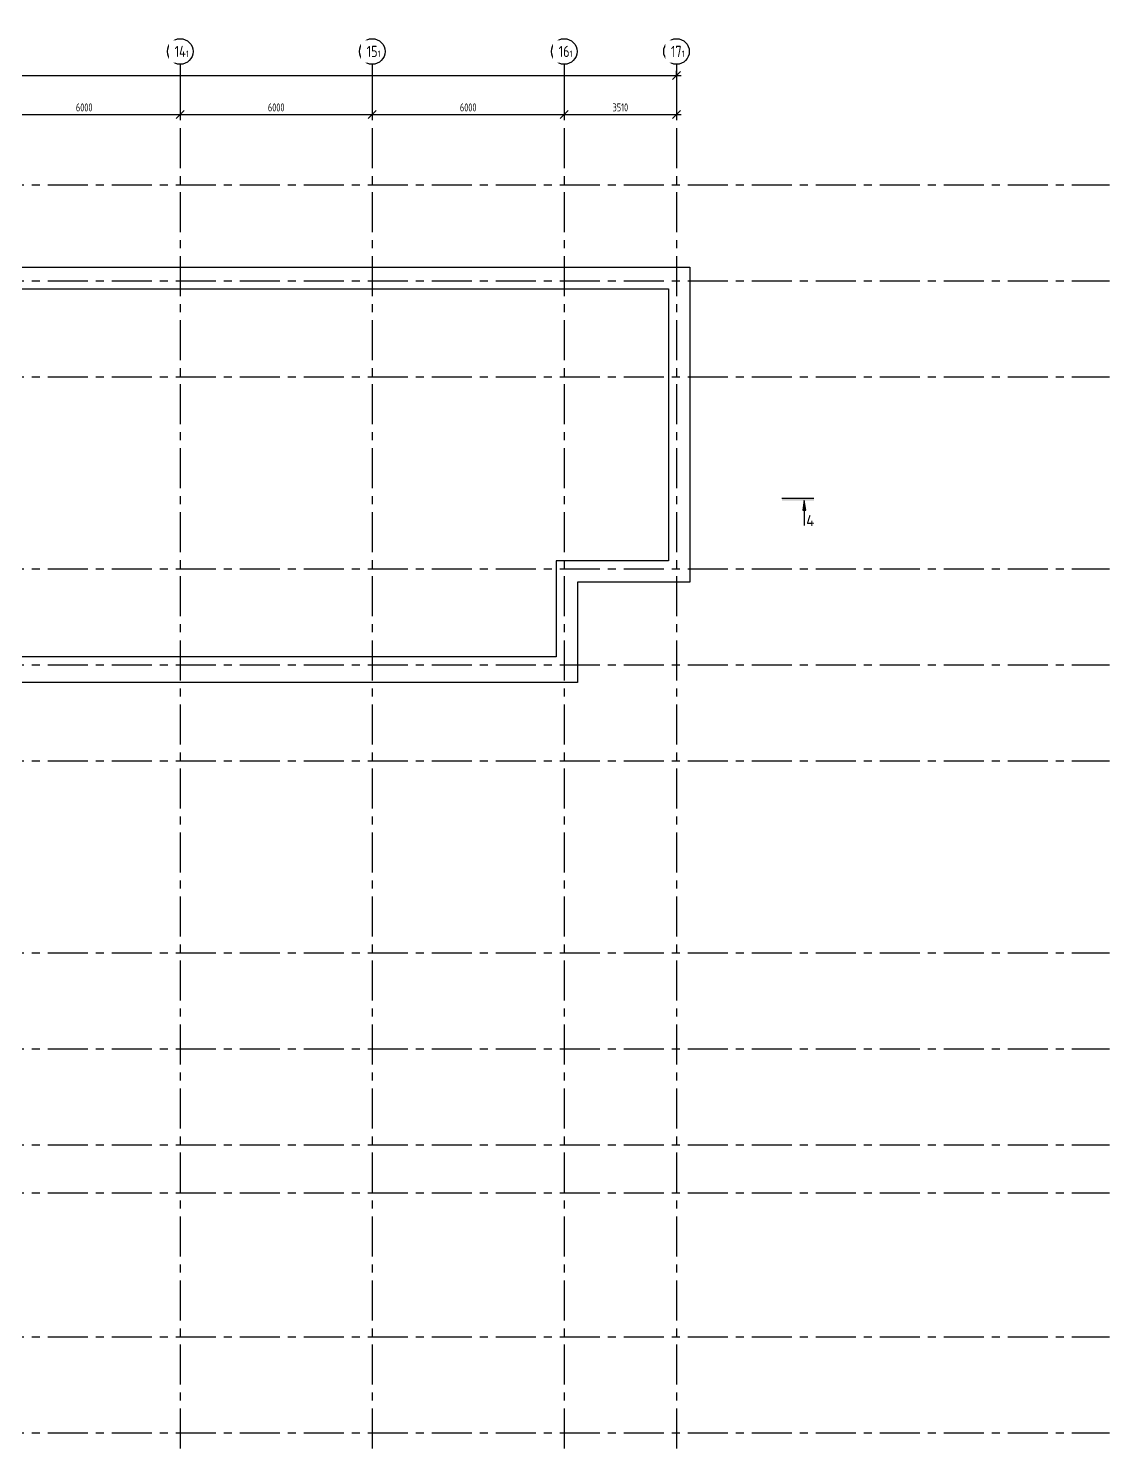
# Model space of a CAD drawing. Header units: millimetres. Extents: x -9318 to 9016603, y 0 to 838141.
# Drawn here: x 100657 to 134447, y 547575 to 591893 of the extents above; entities that cross this region are included whole.
import ezdxf
from ezdxf import colors
from ezdxf.entities.mleader import LeaderData, LeaderLine
from ezdxf.math import Vec2, Vec3

# ---------------------------------------------------------------- set-up
doc = ezdxf.new("R2010")
doc.units = ezdxf.units.MM
doc.linetypes.add('CENTER', pattern=[2, 1.25, -0.25, 0.25, -0.25])
doc.layers.get('Defpoints').update_dxf_attribs({"color": 8})
doc.layers.add('АР_Разрезы', color=175, linetype='Continuous', lineweight=9)
doc.styles.add('ISOCPEUR', font='isocpeur.ttf', dxfattribs={"width": 0.7})
doc.styles.add('METRO-STYLE', font='isocpeur.ttf', dxfattribs={"width": 0.9, "oblique": 15})
doc.styles.add('ГОСТ 2.304', font='isocpeur.ttf', dxfattribs={"width": 0.7})
doc.dimstyles.new('СПДС', dxfattribs={"dimscale": 100, "dimtxt": 2.5, "dimasz": 2.5, "dimexe": 1.5, "dimexo": 0, "dimgap": 1, "dimtad": 1, "dimdec": 0, "dimrnd": 1, "dimtxsty": 'ГОСТ 2.304', "dimblk": 'OBLIQUE', "dimcen": 2.5, "dimdle": 1.5, "dimadec": 0, "dimazin": 2, "dimtfac": 0.75, "dimtdec": 0, "dimtmove": 1, "dimatfit": 3, "dimfxl": 1, "dimtolj": 1, "dimarcsym": 1})

# ---------------------------------------------------------------- blocks, each defined once
blk = doc.blocks.new('_Oblique')
at = {"color": 8, "linetype": 'ByBlock', "lineweight": -2}
blk.add_line((-0.5, -0.5), (0.5, 0.5), dxfattribs=at)
blk = doc.blocks.new('*D1248')
at = {"color": 8, "lineweight": -2, "ltscale": 100, "transparency": 16777216}
for p, q in [((99402, 589734), (99402, 589048)), ((105402, 589771), (105402, 589048)), ((99252, 589198), (105552, 589198))]:
    blk.add_line(p, q, dxfattribs=at)
at = {"layer": 'Defpoints', "color": 0, "ltscale": 100, "transparency": 16777216}
for p in [(99402, 589734), (105402, 589771), (105402, 589198)]:
    blk.add_point(p, dxfattribs=at)
at = {"color": 8, "lineweight": -2, "ltscale": 100, "transparency": 16777216, "xscale": 250, "yscale": 250, "zscale": 250, "rotation": 180}
blk.add_blockref('_Oblique', (99402, 589198), dxfattribs=at)
at = {"color": 8, "lineweight": -2, "ltscale": 100, "transparency": 16777216, "xscale": 250, "yscale": 250, "zscale": 250}
blk.add_blockref('_Oblique', (105402, 589198), dxfattribs=at)
at = {"color": 8, "ltscale": 100, "transparency": 16777216, "insert": (102402, 589423), "char_height": 250, "attachment_point": 5, "style": 'ГОСТ 2.304'}
blk.add_mtext('\\A1;6000', dxfattribs=at)
blk = doc.blocks.new('*D1249')
at = {"color": 8, "lineweight": -2, "ltscale": 100, "transparency": 16777216}
for p, q in [((105402, 589771), (105402, 589048)), ((111402, 589700), (111402, 589048)), ((105252, 589198), (111552, 589198))]:
    blk.add_line(p, q, dxfattribs=at)
at = {"layer": 'Defpoints', "color": 0, "ltscale": 100, "transparency": 16777216}
for p in [(105402, 589771), (111402, 589700), (111402, 589198)]:
    blk.add_point(p, dxfattribs=at)
at = {"color": 8, "lineweight": -2, "ltscale": 100, "transparency": 16777216, "xscale": 250, "yscale": 250, "zscale": 250, "rotation": 180}
blk.add_blockref('_Oblique', (105402, 589198), dxfattribs=at)
at = {"color": 8, "lineweight": -2, "ltscale": 100, "transparency": 16777216, "xscale": 250, "yscale": 250, "zscale": 250}
blk.add_blockref('_Oblique', (111402, 589198), dxfattribs=at)
at = {"color": 8, "ltscale": 100, "transparency": 16777216, "insert": (108402, 589423), "char_height": 250, "attachment_point": 5, "style": 'ГОСТ 2.304'}
blk.add_mtext('\\A1;6000', dxfattribs=at)
blk = doc.blocks.new('*D1250')
at = {"color": 8, "lineweight": -2, "ltscale": 100, "transparency": 16777216}
for p, q in [((111402, 589700), (111402, 589048)), ((117402, 589699), (117402, 589048)), ((111252, 589198), (117552, 589198))]:
    blk.add_line(p, q, dxfattribs=at)
at = {"layer": 'Defpoints', "color": 0, "ltscale": 100, "transparency": 16777216}
for p in [(111402, 589700), (117402, 589699), (117402, 589198)]:
    blk.add_point(p, dxfattribs=at)
at = {"color": 8, "lineweight": -2, "ltscale": 100, "transparency": 16777216, "xscale": 250, "yscale": 250, "zscale": 250, "rotation": 180}
blk.add_blockref('_Oblique', (111402, 589198), dxfattribs=at)
at = {"color": 8, "lineweight": -2, "ltscale": 100, "transparency": 16777216, "xscale": 250, "yscale": 250, "zscale": 250}
blk.add_blockref('_Oblique', (117402, 589198), dxfattribs=at)
at = {"color": 8, "ltscale": 100, "transparency": 16777216, "insert": (114402, 589423), "char_height": 250, "attachment_point": 5, "style": 'ГОСТ 2.304'}
blk.add_mtext('\\A1;6000', dxfattribs=at)
blk = doc.blocks.new('*D1251')
at = {"color": 8, "lineweight": -2, "ltscale": 100, "transparency": 16777216}
for p, q in [((117402, 589699), (117402, 589048)), ((120912, 589736), (120912, 589048)), ((117252, 589198), (121062, 589198))]:
    blk.add_line(p, q, dxfattribs=at)
at = {"layer": 'Defpoints', "color": 0, "ltscale": 100, "transparency": 16777216}
for p in [(117402, 589699), (120912, 589736), (120912, 589198)]:
    blk.add_point(p, dxfattribs=at)
at = {"color": 8, "lineweight": -2, "ltscale": 100, "transparency": 16777216, "xscale": 250, "yscale": 250, "zscale": 250, "rotation": 180}
blk.add_blockref('_Oblique', (117402, 589198), dxfattribs=at)
at = {"color": 8, "lineweight": -2, "ltscale": 100, "transparency": 16777216, "xscale": 250, "yscale": 250, "zscale": 250}
blk.add_blockref('_Oblique', (120912, 589198), dxfattribs=at)
at = {"color": 8, "ltscale": 100, "transparency": 16777216, "insert": (119157, 589423), "char_height": 250, "attachment_point": 5, "style": 'ГОСТ 2.304'}
blk.add_mtext('\\A1;3510', dxfattribs=at)
blk = doc.blocks.new('*D1256')
at = {"color": 8, "lineweight": -2, "ltscale": 100, "transparency": 16777216}
for p, q in [((57252, 590420), (121062, 590420)), ((57402, 590420), (57402, 590570)), ((120912, 590420), (120912, 590570))]:
    blk.add_line(p, q, dxfattribs=at)
at = {"layer": 'Defpoints', "color": 0, "ltscale": 100, "transparency": 16777216}
for p in [(57402, 590420), (120912, 590420), (120912, 590420)]:
    blk.add_point(p, dxfattribs=at)
at = {"color": 8, "lineweight": -2, "ltscale": 100, "transparency": 16777216, "xscale": 250, "yscale": 250, "zscale": 250, "rotation": 180}
blk.add_blockref('_Oblique', (57402, 590420), dxfattribs=at)
at = {"color": 8, "lineweight": -2, "ltscale": 100, "transparency": 16777216, "xscale": 250, "yscale": 250, "zscale": 250}
blk.add_blockref('_Oblique', (120912, 590420), dxfattribs=at)
at = {"color": 8, "ltscale": 100, "transparency": 16777216, "insert": (89157, 590645), "char_height": 250, "attachment_point": 5, "style": 'ГОСТ 2.304'}
blk.add_mtext('\\A1;63510', dxfattribs=at)
blk = doc.blocks.new('_DotSmall')
at = {"color": 8, "linetype": 'ByBlock', "const_width": 0.5}
blk.add_lwpolyline([(-0.0625, 0, 1), (0.0625, 0, 1)], format="xyb", close=True, dxfattribs=at)
blk = doc.blocks.new('A$C60573c2e')
at = {"layer": 'АР_Разрезы', "ltscale": 100}
h = blk.add_hatch(color=8, dxfattribs=at)
h.dxf.hatch_style = 1
h.paths.add_polyline_path([(66802, -9869), (66802, -9799), (67802, -9799), (67802, -9869)])
h.paths.add_polyline_path([(67452, -10170), (67502, -9869), (67502, -10170)])
h.paths.add_polyline_path([(67502, -10170), (67502, -9869), (67553, -10170)])
at = {"layer": 'АР_Разрезы', "color": 8, "lineweight": 25, "ltscale": 100}
for p, q in [((66802, -9799, -2792), (67802, -9799, -2792)), ((67502, -9869, -2792), (67452, -10170, -2792)), ((67452, -10170, -2792), (67553, -10170, -2792)), ((67553, -10170, -2792), (67502, -9869, -2792))]:
    blk.add_line(p, q, dxfattribs=at)
at = {"layer": 'АР_Разрезы', "color": 8, "lineweight": 25, "ltscale": 100, "elevation": -2792}
blk.add_lwpolyline([(67502, -9869), (67502, -10653)], dxfattribs=at)
at = {"layer": 'АР_Разрезы', "color": 8, "lineweight": 25, "ltscale": 100, "insert": (67823, -10319, -2792), "char_height": 350, "width": 583.33, "attachment_point": 3, "style": 'METRO-STYLE'}
blk.add_mtext('{\\Q0;\\W1;4}', dxfattribs=at)

msp = doc.modelspace()

# ---------------------------------------------------------------- linework, layer by layer
at = {"linetype": 'CENTER', "ltscale": 1000}
for p, q in [((105402.03, 590770.43), (105402.03, 535038.08)), ((111402.03, 590770.43), (111402.03, 535038.08)), ((117402.03, 590770.43), (117402.03, 535038.08)), ((120912.03, 590770.43), (120912.03, 535038.08)), ((51268.34, 587007.96), (134446.74, 587007.96)), ((51268.34, 584007.96), (134446.74, 584007.96)), ((51268.34, 581007.96), (134446.74, 581007.96)), ((51268.34, 575007.96), (134446.74, 575007.96)), ((51268.34, 572007.96), (134446.74, 572007.96)), ((51268.34, 569007.96), (134446.74, 569007.96)), ((51268.34, 563007.96), (134446.74, 563007.96)), ((51268.34, 560007.96), (134446.74, 560007.96)), ((51268.34, 557007.96), (134446.74, 557007.96)), ((51268.34, 555507.96), (134446.74, 555507.96)), ((51268.34, 551007.96), (134446.74, 551007.96)), ((51268.34, 548007.96), (134446.74, 548007.96))]:
    msp.add_line(p, q, dxfattribs=at)
at = {"ltscale": 100}
msp.add_lwpolyline([(95320.78, 584427.96), (121330.78, 584427.96), (121330.78, 574587.96), (117820.78, 574587.96), (117820.78, 571457.96), (88280.14, 571457.96), (88280.14, 571317.96, -0.1768281), (85510.14, 565116.61, -0.18821254), (78960.66, 562123.22), (78820.66, 562123.22), (78820.66, 558942.96), (81950.66, 558942.96), (81950.66, 556012.96), (85070.81, 556012.96), (85070.81, 547672.96), (81270.66, 547672.96), (81270.66, 547542.96)], format="xyb", dxfattribs=at)
msp.add_lwpolyline([(94650.5, 583757.79), (120660.77, 583757.82), (120660.78, 575257.96), (117150.78, 575257.96), (117150.78, 572257.96), (87635.78, 572257.96)], dxfattribs=at)
at = {"ltscale": 0.5}
for centre in [(105402.03, 591170.43), (111402.03, 591170.43), (117402.03, 591170.43), (120912.03, 591170.43)]:
    msp.add_circle(centre, 400, dxfattribs=at)

# ---------------------------------------------------------------- block references
at = {"ltscale": 100}
msp.add_blockref('A$C60573c2e', (57402.03, 587007.96), dxfattribs=at)

# ---------------------------------------------------------------- dimensions: what is measured, and where the dimension line sits
for base, p1, p2, picture, middle in [((105402.03, 589198.06), (99402.03, 589733.72), (105402.03, 589770.72), '*D1248', (102402.03, 589423.06)), ((111402.03, 589198.06), (105402.03, 589770.72), (111402.03, 589700.04), '*D1249', (108402.03, 589423.06)), ((117402.03, 589198.06), (111402.03, 589700.04), (117402.03, 589699.25), '*D1250', (114402.03, 589423.06)), ((120912.03, 589198.06), (117402.03, 589699.25), (120912.03, 589736.25), '*D1251', (119157.03, 589423.06))]:
    dim = msp.add_linear_dim(base=base, p1=p1, p2=p2, dimstyle='СПДС', override={"dimclrd": 8, "dimclre": 8, "dimclrt": 8}, dxfattribs=at)
    dim.commit()
    dim.dimension.update_dxf_attribs({"geometry": picture, "text_midpoint": middle})

# ---------------------------------------------------------------- next in the draw order: texts
at = {"ltscale": 0.5, "insert": (105227.94, 591348.2), "char_height": 350, "width": 123.8671, "attachment_point": 1, "line_spacing_factor": 1.149209, "style": 'ГОСТ 2.304', "bg_fill": 2}
msp.add_mtext('{\\W0.8;14\\H0.57143x;1}', dxfattribs=at)
at = {"char_height": 350, "width": 123.8671, "attachment_point": 1, "line_spacing_factor": 1.149209, "style": 'ГОСТ 2.304', "bg_fill": 2}
for s, insert in [('{\\W0.8;15\\H0.57143x;1}', (111227.94, 591348.2)), ('{\\W0.8;16\\H0.57143x;1}', (117227.94, 591348.2)), ('{\\W0.8;17\\H0.57143x;1}', (120737.94, 591348.2))]:
    msp.add_mtext(s, dxfattribs=dict(at, insert=insert))

# ---------------------------------------------------------------- next in the draw order: dimensions: what is measured, and where the dimension line sits
at = {"ltscale": 100}
dim = msp.add_linear_dim(base=(120912.03, 590420.43), p1=(57402.03, 590420.43), p2=(120912.03, 590420.43), dimstyle='СПДС', override={"dimclrd": 8, "dimclre": 8, "dimclrt": 8}, dxfattribs=at)
dim.commit()
dim.dimension.update_dxf_attribs({"geometry": '*D1256', "text_midpoint": (89157.03, 590645.43)})

# ---------------------------------------------------------------- next in the draw order: leaders
ml = msp.add_multileader_mtext('Standard')
ml.set_content('+13,700', color=8, style='ISOCPEUR')
ml.set_leader_properties(color=8, linetype='Continuous', lineweight=-1)
ml.set_arrow_properties(name='DOTSMALL')
ml.build(insert=Vec2(0, 0))
ml.multileader.update_dxf_attribs({"has_text_frame": 1, "text_left_attachment_type": 4, "text_right_attachment_type": 4, "dogleg_length": 100, "arrow_head_size": 180})
ctx = ml.context
ctx.base_point, ctx.char_height, ctx.arrow_head_size, ctx.landing_gap_size, ctx.plane_origin = Vec3(118053.07, 658154.33), 250, 180, 50, Vec3(117803.7, 657493.51)
ctx.left_attachment, ctx.right_attachment = 4, 4
notes = []
notes.append((ctx, [(0, (0, 0, 0), (0, 0), (1, 0), 1, [])]))
ctx.mtext.insert, ctx.mtext.width, ctx.mtext.line_spacing_style, ctx.mtext.flow_direction = Vec3(118103.07, 658487.66), 852.697, 2, 5
ml = msp.add_multileader_mtext('Standard')
ml.set_content('+15,850', color=8, style='ISOCPEUR')
ml.set_leader_properties(color=8, linetype='Continuous', lineweight=-1)
ml.set_arrow_properties(name='DOTSMALL')
ml.build(insert=Vec2(0, 0))
ml.multileader.update_dxf_attribs({"has_text_frame": 1, "text_left_attachment_type": 4, "text_right_attachment_type": 4, "dogleg_length": 100, "arrow_head_size": 180})
ctx = ml.context
ctx.base_point, ctx.char_height, ctx.arrow_head_size, ctx.landing_gap_size, ctx.plane_origin = Vec3(116043.29, 652621.27), 250, 180, 50, Vec3(116522.41, 649668.82)
ctx.left_attachment, ctx.right_attachment = 4, 4
notes.append((ctx, [(0, (0, 0, 0), (0, 0), (1, 0), 1, [])]))
ctx.mtext.insert, ctx.mtext.width, ctx.mtext.line_spacing_style, ctx.mtext.flow_direction = Vec3(116093.29, 652954.61), 852.697, 2, 5
for ctx, leaders in notes:
    for number, flags, end, landing, length, lines in leaders:
        leader = LeaderData()
        leader.index, (leader.has_last_leader_line, leader.has_dogleg_vector, leader.attachment_direction) = number, flags
        leader.last_leader_point, leader.dogleg_vector, leader.dogleg_length = Vec3(end), Vec3(landing), length
        for number, points, colour, breaks in lines:
            line = LeaderLine()
            line.index, line.vertices, line.color, line.breaks = number, Vec3.list(points), colors.encode_raw_color(colour), breaks
            leader.lines.append(line)
        ctx.leaders.append(leader)

doc.saveas('drawing.dxf')
